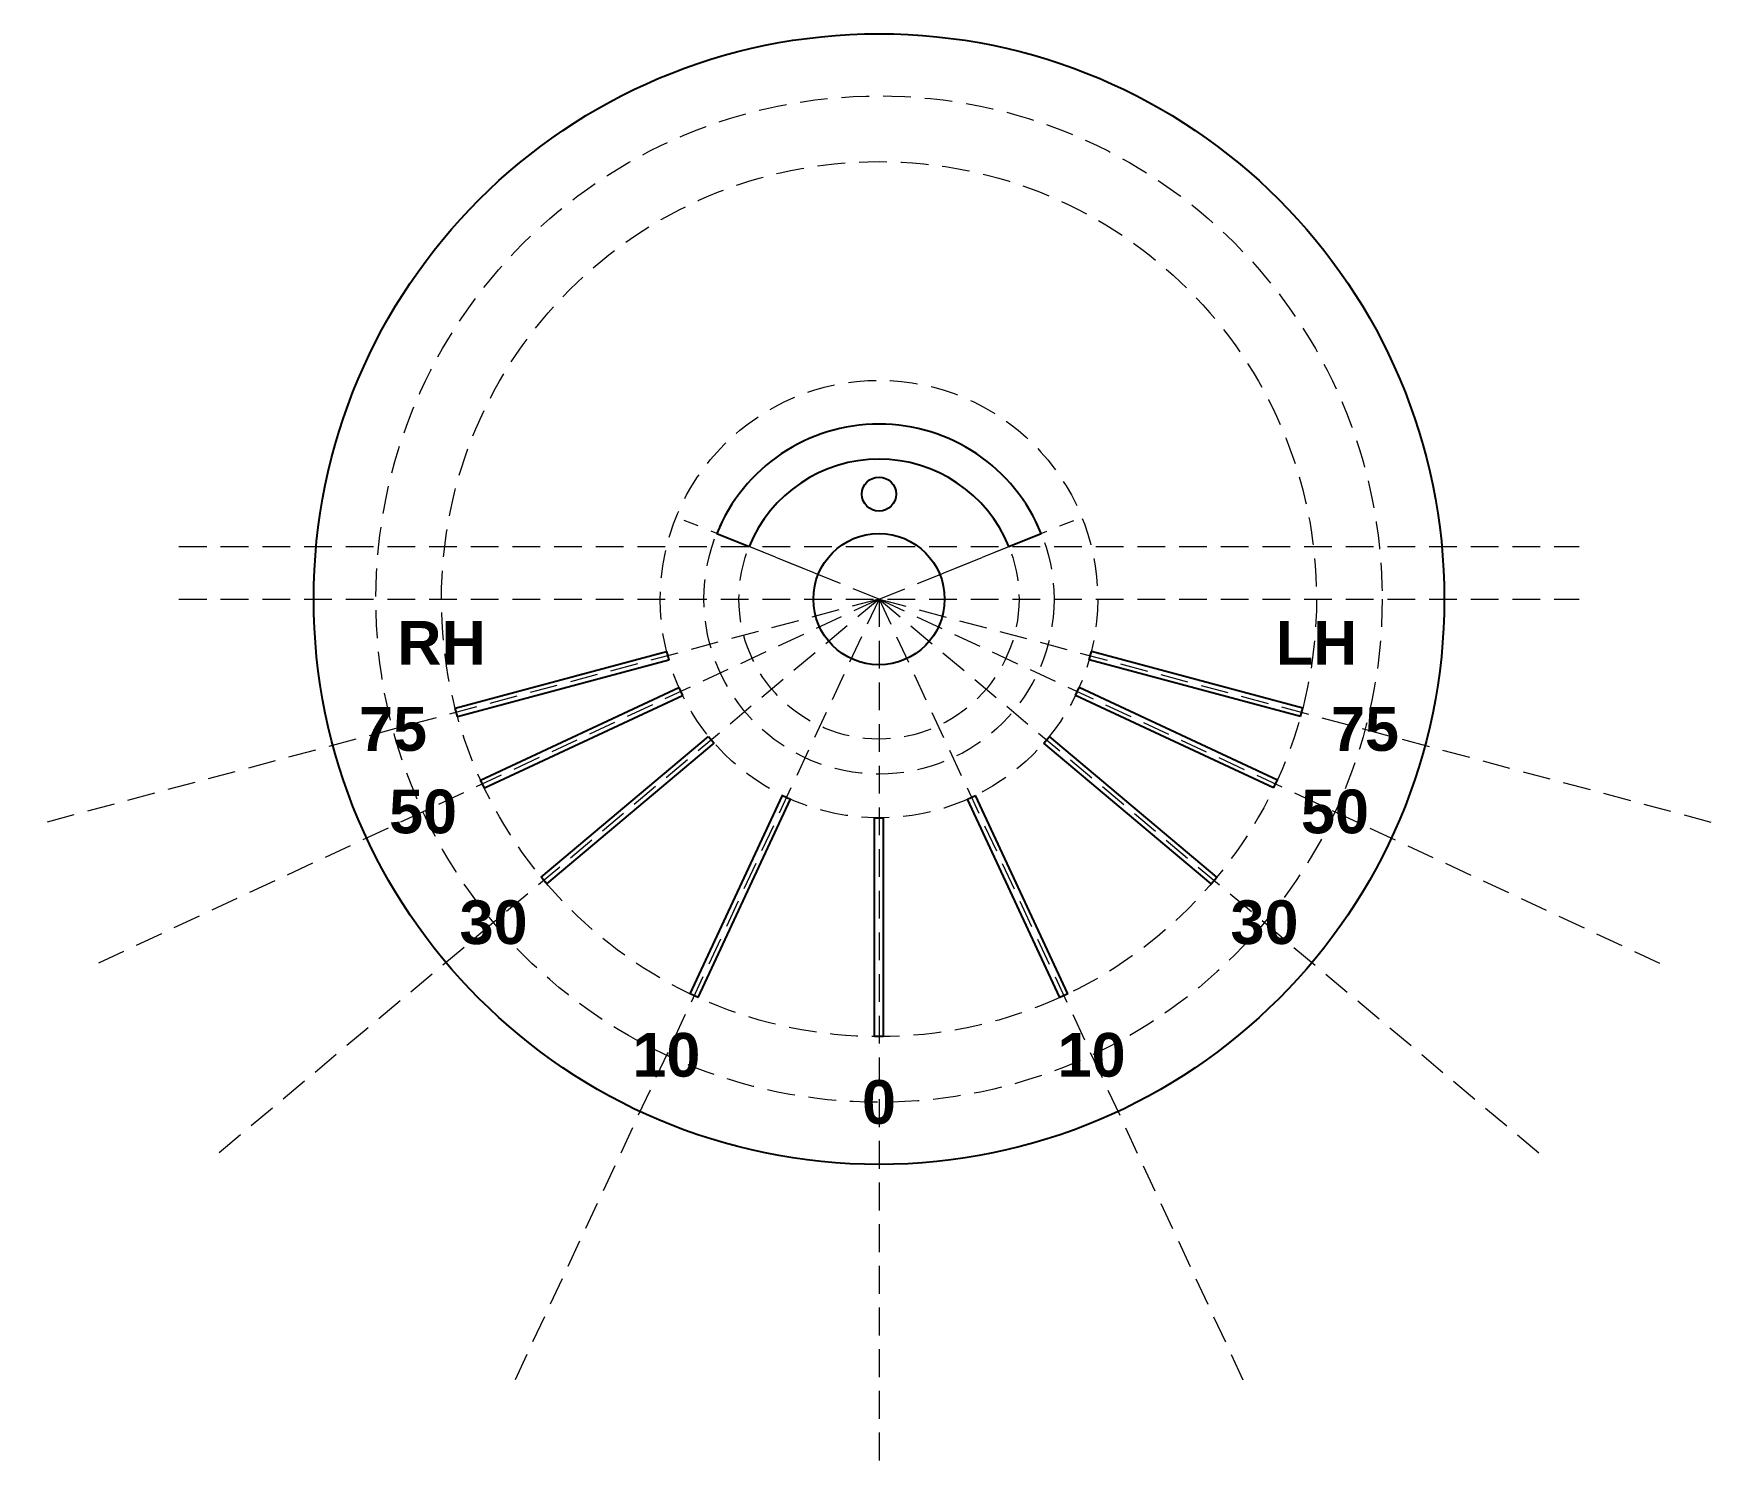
# Model space of a CAD drawing. Header units: millimetres. Extents: x -97 to 97, y -100 to 65.
import ezdxf

# ---------------------------------------------------------------- set-up
doc = ezdxf.new("R2010")
doc.units = ezdxf.units.MM
doc.linetypes.add('HIDDEN2', pattern=[4.7625, 3.175, -1.5875])
doc.layers.get('0').update_dxf_attribs({"lineweight": 25, "true_color": 0xffffff})
doc.layers.add('sketch', color=1, linetype='HIDDEN2', lineweight=0, true_color=0xff0000)
doc.styles.add('textstyle0', font='')
doc.styles.add('textstyle1', font='')
doc.styles.add('textstyle10', font='')
doc.styles.add('textstyle2', font='')
doc.styles.add('textstyle3', font='')
doc.styles.add('textstyle4', font='')
doc.styles.add('textstyle5', font='')
doc.styles.add('textstyle6', font='')
doc.styles.add('textstyle7', font='')
doc.styles.add('textstyle8', font='')
doc.styles.add('textstyle9', font='')
doc.styles.get('textstyle0').set_extended_font_data('LiberationSans-Bold', bold=True)
doc.styles.get('textstyle1').set_extended_font_data('LiberationSans-Bold', bold=True)
doc.styles.get('textstyle10').set_extended_font_data('LiberationSans-Bold', bold=True)
doc.styles.get('textstyle2').set_extended_font_data('LiberationSans-Bold', bold=True)
doc.styles.get('textstyle3').set_extended_font_data('LiberationSans-Bold', bold=True)
doc.styles.get('textstyle4').set_extended_font_data('LiberationSans-Bold', bold=True)
doc.styles.get('textstyle5').set_extended_font_data('LiberationSans-Bold', bold=True)
doc.styles.get('textstyle6').set_extended_font_data('LiberationSans-Bold', bold=True)
doc.styles.get('textstyle7').set_extended_font_data('LiberationSans-Bold', bold=True)
doc.styles.get('textstyle8').set_extended_font_data('LiberationSans-Bold', bold=True)
doc.styles.get('textstyle9').set_extended_font_data('LiberationSans-Bold', bold=True)

msp = doc.modelspace()

# ---------------------------------------------------------------- linework, layer by layer
for p, q in [((-18.54, 7.5), (-14.83, 6)), ((14.83, 6), (18.54, 7.5)), ((-48.43, -12.46), (-24.28, -5.99)), ((-48.17, -13.42), (-24.02, -6.95)), ((-24.28, -5.99), (-24.02, -6.95)), ((24.02, -6.95), (24.28, -5.99)), ((48.17, -13.42), (24.02, -6.95)), ((48.43, -12.46), (24.28, -5.99)), ((-45.53, -20.68), (-22.87, -10.11)), ((-45.1, -21.58), (-22.45, -11.02)), ((-22.87, -10.11), (-22.45, -11.02)), ((22.45, -11.02), (22.87, -10.11)), ((45.1, -21.58), (22.45, -11.02)), ((45.53, -20.68), (22.87, -10.11)), ((-48.17, -13.42), (-48.43, -12.46)), ((48.17, -13.42), (48.43, -12.46)), ((-38.62, -31.76), (-19.47, -15.69)), ((-37.98, -32.52), (-18.83, -16.45)), ((-19.47, -15.69), (-18.83, -16.45)), ((18.83, -16.45), (19.47, -15.69)), ((37.98, -32.52), (18.83, -16.45)), ((38.62, -31.76), (19.47, -15.69)), ((-45.1, -21.58), (-45.53, -20.68)), ((45.1, -21.58), (45.53, -20.68)), ((-21.58, -45.1), (-11.02, -22.45)), ((-20.68, -45.53), (-10.11, -22.87)), ((-11.02, -22.45), (-10.11, -22.87)), ((10.11, -22.87), (11.02, -22.45)), ((20.68, -45.53), (10.11, -22.87)), ((21.58, -45.1), (11.02, -22.45)), ((-0.5, -50), (-0.5, -25)), ((-0.5, -25), (0.5, -25)), ((0.5, -50), (0.5, -25)), ((-37.98, -32.52), (-38.62, -31.76)), ((37.98, -32.52), (38.62, -31.76)), ((-20.68, -45.53), (-21.58, -45.1)), ((21.58, -45.1), (20.68, -45.53)), ((0.5, -50), (-0.5, -50))]:
    msp.add_line(p, q)
for centre, radius in [((0, 0), 64.6), ((0, 12), 1.95), ((0, 0), 7.5)]:
    msp.add_circle(centre, radius)
for radius in [20, 16]:
    msp.add_arc((0, 0), radius, 22.0243, 157.9757)
at = {"layer": 'sketch'}
for p, q in [((-7.42, 3), (-22.25, 9)), ((7.42, 3), (22.25, 9)), ((-80, 6), (80, 6)), ((0, 0), (-14.83, 6)), ((0, 0), (14.83, 6)), ((0, 0), (-96.59, -25.88)), ((0, 0), (-90.63, -42.26)), ((-80, 0), (80, 0)), ((0, 0), (-76.6, -64.28)), ((0, 0), (-42.26, -90.63)), ((0, 0), (-0.91, -0.42)), ((0, 0), (-0.91, -0.42)), ((0, 0), (96.59, -25.88)), ((0, 0), (0, -100)), ((0, 0), (90.63, -42.26)), ((0, 0), (42.26, -90.63)), ((0, 0), (76.6, -64.28))]:
    msp.add_line(p, q, dxfattribs=at)
for radius in [57.5, 50, 25, 20, 16]:
    msp.add_circle((0, 0), radius, dxfattribs=at)

# ---------------------------------------------------------------- texts
at = {"char_height": 5, "attachment_point": 5}
for s, insert, style in [('RH', (-50, -5), 'textstyle9'), ('LH', (50, -5), 'textstyle8'), ('75', (-55.54, -14.88), 'textstyle1'), ('75', (55.54, -14.88), 'textstyle2'), ('50', (-52.11, -24.3), 'textstyle4'), ('50', (52.11, -24.3), 'textstyle5'), ('30', (-44.05, -36.96), 'textstyle10'), ('30', (44.05, -36.96), 'textstyle0'), ('10', (-24.3, -52.11), 'textstyle7'), ('10', (24.3, -52.11), 'textstyle3'), ('0', (0, -57.5), 'textstyle6')]:
    msp.add_mtext(s, dxfattribs=dict(at, insert=insert, style=style))

doc.saveas('drawing.dxf')
